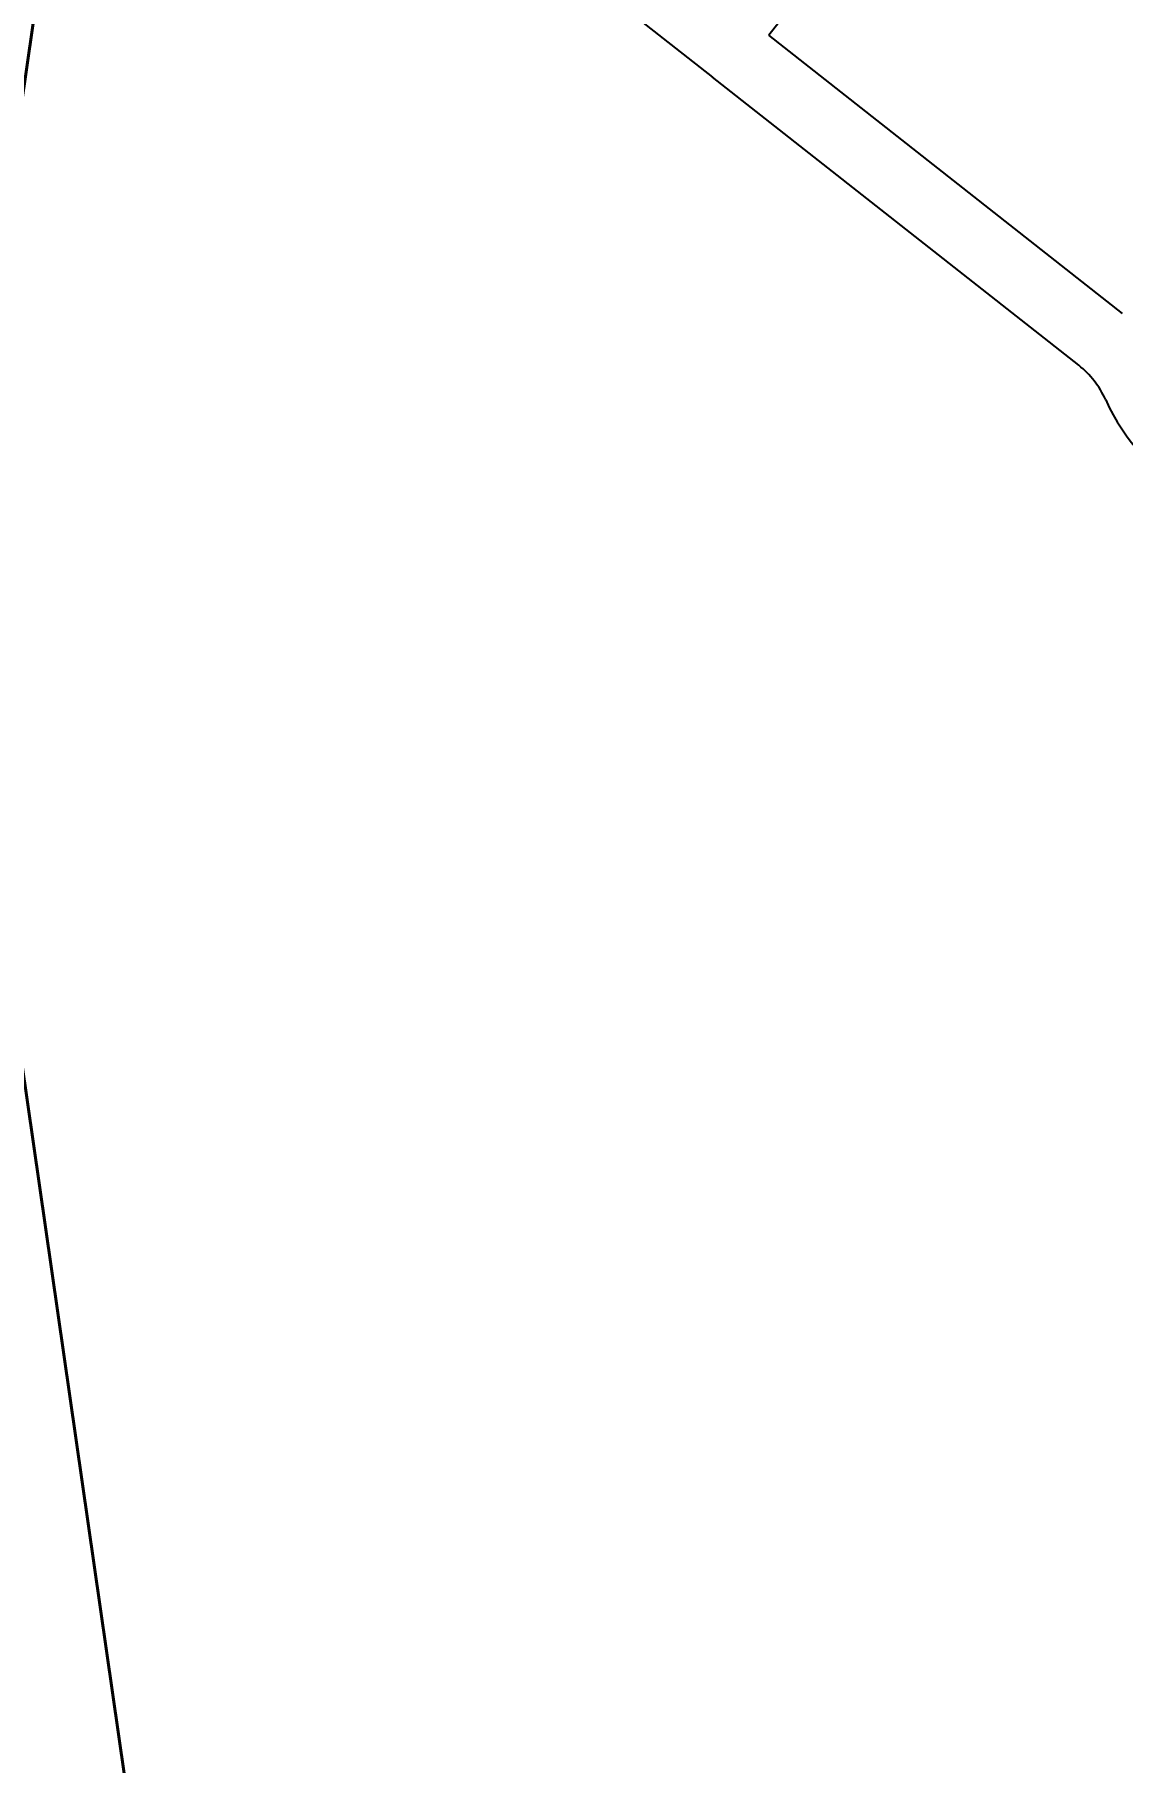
# Model space of a CAD drawing. Header units: millimetres. Extents: x 1145859089 to 1147511753, y -1047484727 to -1047247487.
# Drawn here: x 1146994337.3 to 1146994574.9, y -1047434301.9 to -1047433924.5 of the extents above; entities that cross this region are included whole.
import ezdxf
from ezdxf.xclip import XClip

# ---------------------------------------------------------------- set-up
doc = ezdxf.new("R2010")
doc.units = ezdxf.units.MM
doc.header["$LTSCALE"] = 100
doc.header["$MEASUREMENT"] = 0
doc.header["$XCLIPFRAME"] = 2
doc.layers.get('0').update_dxf_attribs({"linetype": 'CONTINUOUS'})
for name, color, linetype in [('XREF', 135, 'CONTINUOUS'), ('단지배치도$0$S240910', 33, 'CONTINUOUS'), ('단지배치도$0$W240910', 135, 'CONTINUOUS')]:
    doc.layers.add(name, color=color, linetype=linetype)
doc.styles.add('단지배치도$0$WS1', font='romans.shx', dxfattribs={"width": 0.8, "bigfont": 'whgtxt.shx'})

# ---------------------------------------------------------------- blocks, each defined once
blk = doc.blocks.new('단지배치도$0$zw$9902')
at = {"layer": '단지배치도$0$W240910', "linetype": 'ByBlock', "ltscale": 20}
for p, q in [((64806.24, -62494.64), (64758.48, -62555.37)), ((64669.33, -62504.11), (64746.18, -62564.54)), ((64835.71, -62616.1), (64758.48, -62555.37)), ((64826.18, -62627.45), (64746.18, -62564.54))]:
    blk.add_line(p, q, dxfattribs=at)
for centre, radius, start, end in [((64813.84, -62643.14), 19.96, 24.1601, 51.8191), ((64873.11, -62616.55), 45, 204.1603, 349.4773)]:
    blk.add_arc(centre, radius, start, end, dxfattribs=at)
at = {"layer": '단지배치도$0$S240910', "style": '단지배치도$0$WS1', "width": 0.8}
blk.add_text('FH:32.00', height=1200, dxfattribs=at).set_placement((60354.83, -63274.83))
blk = doc.blocks.new('단지배치도')
blk.add_blockref('단지배치도$0$zw$9902', (141034.19, 142437.16))

msp = doc.modelspace()

# ---------------------------------------------------------------- block references
at = {"layer": 'XREF'}
ref = msp.add_blockref('단지배치도', (1146788705.034274, -1047513806.462535), dxfattribs=at)
XClip(ref).set_block_clipping_path([(72982.4064819524, 34919.7593965302), (360382.4067475507, 255319.7593436702)])

doc.saveas('drawing.dxf')
